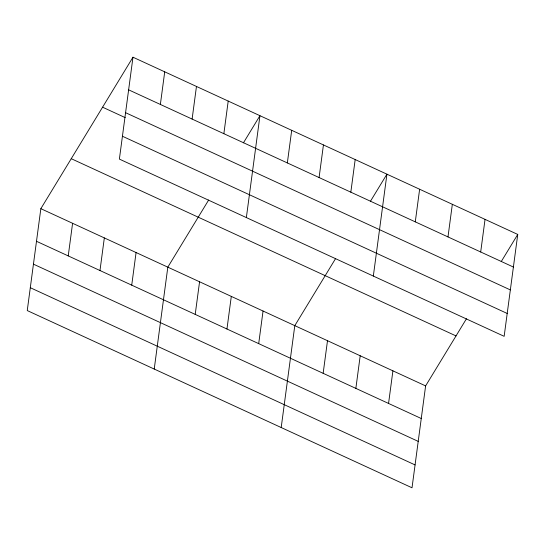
<?xml version="1.0" encoding="UTF-8"?>
<svg xmlns="http://www.w3.org/2000/svg" width="545" height="545" viewBox="0 0 545 545"><rect width="100%" height="100%" fill="white"/><g stroke="black" fill="none" stroke-linecap="round" stroke-linejoin="round"><path stroke-width="0.82" d="M132.98 57.211L119.382 159.099L504.152 336.326L517.75 234.432L132.98 57.211L40.848 208.674L27.25 310.568L412.02 487.789L425.618 385.901L466.466 318.75M68.234 255.912L72.587 223.3M99.98 270.531L104.333 237.92M131.727 285.158L136.073 252.539M160.366 104.449L164.719 71.831M154.228 369.047L167.819 267.159L208.667 200.008M192.113 119.069L196.466 86.451M195.212 314.397L199.565 281.779M223.859 133.689L228.205 101.077M226.958 329.017L231.305 296.405M246.36 217.584L259.951 115.697L243.445 142.831M258.698 343.636L263.051 311.025M287.344 162.935L291.698 130.316M281.2 427.532L294.797 325.644L335.638 258.493M319.091 177.554L323.437 144.936M323.151 373.325L327.497 340.707M350.83 192.174L355.183 159.556M355.858 388.387L360.204 355.769M373.332 276.07L386.93 174.182L370.423 201.316M388.558 403.45L392.911 370.838M415.283 221.856L419.63 189.244M447.99 236.925L452.336 204.307M480.69 251.988L485.043 219.369M501.243 261.566L517.75 234.432M128.627 89.83L513.397 267.05M125.575 112.686L510.345 289.913M102.576 107.195L125.248 117.638M122.434 136.243L507.204 313.464M71.245 158.69L456.022 335.918M40.848 208.674L425.618 385.901M36.495 241.292L421.265 418.512M33.443 264.155L418.213 441.375M30.302 287.706L415.072 464.926"/></g></svg>
